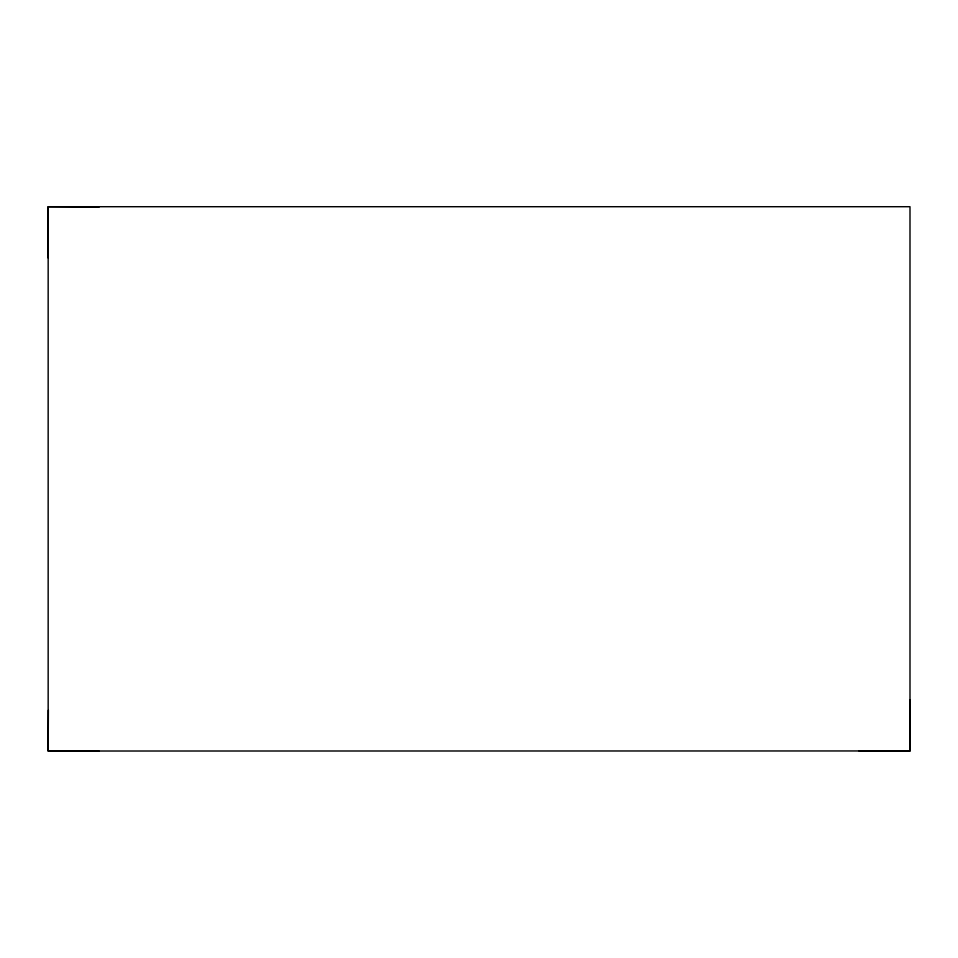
<?xml version="1.0" encoding="UTF-8"?>
<svg xmlns="http://www.w3.org/2000/svg" width="958" height="958" viewBox="0 0 958 958"><rect width="100%" height="100%" fill="white"/><g stroke="black" fill="none" stroke-linecap="round" stroke-linejoin="round"><path stroke-width="1.44" d="M910.1 699.927L909.992 750.952L48.163 751.024L48.163 206.712L909.992 206.712L909.992 751.024L858.955 750.844M47.9 257.738L48.163 206.712L99.201 206.976M48.379 710.201L48.163 751.024L99.201 751.288"/></g></svg>
